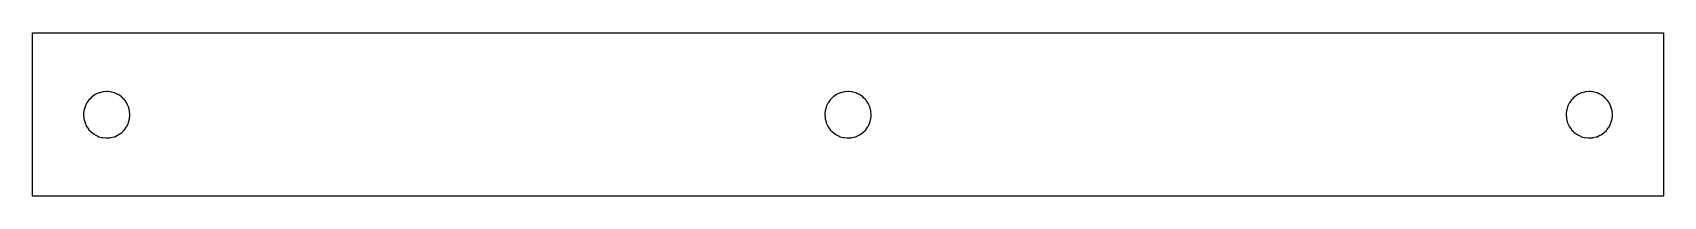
# Model space of a CAD drawing. Extents: x -149 to -9, y 8 to 135.
# Drawn here: x -148.6 to -8.9, y 7.9 to 21.9 of the extents above.
import ezdxf

# ---------------------------------------------------------------- set-up
doc = ezdxf.new("R2010")
doc.units = 0
doc.header["$MEASUREMENT"] = 0
doc.layers.add('Sketch2', color=7, linetype='Continuous')

msp = doc.modelspace()

# ---------------------------------------------------------------- linework, layer by layer
at = {"layer": 'Sketch2'}
for p, q in [((-148.63, 21.79, 0.5), (-148.63, 21.9, 0.5)), ((-148.63, 21.9, 0.5), (-148.48, 21.9, 0.5)), ((-148.63, 21.69, 0.5), (-148.63, 21.79, 0.5)), ((-148.63, 20.87, 0.5), (-148.63, 21.69, 0.5)), ((-148.48, 21.9, 0.5), (-145.72, 21.9, 0.5)), ((-145.72, 21.9, 0.5), (-145.57, 21.9, 0.5)), ((-145.57, 21.9, 0.5), (-142.81, 21.9, 0.5)), ((-142.81, 21.9, 0.5), (-142.66, 21.9, 0.5)), ((-142.66, 21.9, 0.5), (-139.9, 21.9, 0.5)), ((-139.9, 21.9, 0.5), (-139.75, 21.9, 0.5)), ((-139.75, 21.9, 0.5), (-136.99, 21.9, 0.5)), ((-136.99, 21.9, 0.5), (-134.23, 21.9, 0.5)), ((-134.23, 21.9, 0.5), (-134.08, 21.9, 0.5)), ((-134.08, 21.9, 0.5), (-131.32, 21.9, 0.5)), ((-131.32, 21.9, 0.5), (-131.17, 21.9, 0.5)), ((-131.17, 21.9, 0.5), (-131.01, 21.9, 0.5)), ((-131.01, 21.9, 0.5), (-128.26, 21.9, 0.5)), ((-128.26, 21.9, 0.5), (-125.5, 21.9, 0.5)), ((-125.5, 21.9, 0.5), (-125.35, 21.9, 0.5)), ((-125.35, 21.9, 0.5), (-122.59, 21.9, 0.5)), ((-122.59, 21.9, 0.5), (-122.44, 21.9, 0.5)), ((-122.44, 21.9, 0.5), (-122.28, 21.9, 0.5)), ((-122.28, 21.9, 0.5), (-119.53, 21.9, 0.5)), ((-119.53, 21.9, 0.5), (-116.77, 21.9, 0.5)), ((-116.77, 21.9, 0.5), (-116.62, 21.9, 0.5)), ((-116.62, 21.9, 0.5), (-113.86, 21.9, 0.5)), ((-113.86, 21.9, 0.5), (-113.7, 21.9, 0.5)), ((-113.7, 21.9, 0.5), (-113.55, 21.9, 0.5)), ((-113.55, 21.9, 0.5), (-110.79, 21.9, 0.5)), ((-110.79, 21.9, 0.5), (-108.04, 21.9, 0.5)), ((-108.04, 21.9, 0.5), (-107.88, 21.9, 0.5)), ((-107.88, 21.9, 0.5), (-105.13, 21.9, 0.5)), ((-105.13, 21.9, 0.5), (-104.97, 21.9, 0.5)), ((-104.97, 21.9, 0.5), (-104.82, 21.9, 0.5)), ((-104.82, 21.9, 0.5), (-102.06, 21.9, 0.5)), ((-102.06, 21.9, 0.5), (-99.31, 21.9, 0.5)), ((-99.31, 21.9, 0.5), (-99.15, 21.9, 0.5)), ((-99.15, 21.9, 0.5), (-96.4, 21.9, 0.5)), ((-96.4, 21.9, 0.5), (-96.24, 21.9, 0.5)), ((-96.24, 21.9, 0.5), (-96.09, 21.9, 0.5)), ((-96.09, 21.9, 0.5), (-93.33, 21.9, 0.5)), ((-93.33, 21.9, 0.5), (-90.57, 21.9, 0.5)), ((-90.57, 21.9, 0.5), (-90.42, 21.9, 0.5)), ((-90.42, 21.9, 0.5), (-87.66, 21.9, 0.5)), ((-87.66, 21.9, 0.5), (-87.51, 21.9, 0.5)), ((-87.51, 21.9, 0.5), (-87.36, 21.9, 0.5)), ((-87.36, 21.9, 0.5), (-84.6, 21.9, 0.5)), ((-84.6, 21.9, 0.5), (-81.84, 21.9, 0.5)), ((-81.84, 21.9, 0.5), (-81.69, 21.9, 0.5)), ((-81.69, 21.9, 0.5), (-81.54, 21.9, 0.5)), ((-81.54, 21.9, 0.5), (-78.78, 21.9, 0.5)), ((-78.78, 21.9, 0.5), (-76.02, 21.9, 0.5)), ((-76.02, 21.9, 0.5), (-75.87, 21.9, 0.5)), ((-75.87, 21.9, 0.5), (-75.72, 21.9, 0.5)), ((-75.72, 21.9, 0.5), (-72.96, 21.9, 0.5)), ((-72.96, 21.9, 0.5), (-72.81, 21.9, 0.5)), ((-72.81, 21.9, 0.5), (-70.05, 21.9, 0.5)), ((-70.05, 21.9, 0.5), (-67.29, 21.9, 0.5)), ((-67.29, 21.9, 0.5), (-67.14, 21.9, 0.5)), ((-67.14, 21.9, 0.5), (-64.38, 21.9, 0.5)), ((-64.38, 21.9, 0.5), (-64.23, 21.9, 0.5)), ((-64.23, 21.9, 0.5), (-64.07, 21.9, 0.5)), ((-64.07, 21.9, 0.5), (-61.32, 21.9, 0.5)), ((-61.32, 21.9, 0.5), (-58.56, 21.9, 0.5)), ((-58.56, 21.9, 0.5), (-58.41, 21.9, 0.5)), ((-58.41, 21.9, 0.5), (-55.65, 21.9, 0.5)), ((-55.65, 21.9, 0.5), (-55.5, 21.9, 0.5)), ((-55.5, 21.9, 0.5), (-55.34, 21.9, 0.5)), ((-55.34, 21.9, 0.5), (-52.59, 21.9, 0.5)), ((-52.59, 21.9, 0.5), (-49.83, 21.9, 0.5)), ((-49.83, 21.9, 0.5), (-49.68, 21.9, 0.5)), ((-49.68, 21.9, 0.5), (-46.92, 21.9, 0.5)), ((-46.92, 21.9, 0.5), (-46.77, 21.9, 0.5)), ((-46.77, 21.9, 0.5), (-46.61, 21.9, 0.5)), ((-46.61, 21.9, 0.5), (-43.85, 21.9, 0.5)), ((-43.85, 21.9, 0.5), (-41.1, 21.9, 0.5)), ((-41.1, 21.9, 0.5), (-40.94, 21.9, 0.5)), ((-40.94, 21.9, 0.5), (-38.19, 21.9, 0.5)), ((-38.19, 21.9, 0.5), (-38.03, 21.9, 0.5)), ((-38.03, 21.9, 0.5), (-37.88, 21.9, 0.5)), ((-37.88, 21.9, 0.5), (-35.12, 21.9, 0.5)), ((-35.12, 21.9, 0.5), (-32.37, 21.9, 0.5)), ((-32.37, 21.9, 0.5), (-32.21, 21.9, 0.5)), ((-32.21, 21.9, 0.5), (-29.46, 21.9, 0.5)), ((-29.46, 21.9, 0.5), (-29.3, 21.9, 0.5)), ((-29.3, 21.9, 0.5), (-29.15, 21.9, 0.5)), ((-29.15, 21.9, 0.5), (-26.39, 21.9, 0.5)), ((-26.39, 21.9, 0.5), (-23.63, 21.9, 0.5)), ((-23.63, 21.9, 0.5), (-23.48, 21.9, 0.5)), ((-23.48, 21.9, 0.5), (-20.72, 21.9, 0.5)), ((-20.72, 21.9, 0.5), (-20.57, 21.9, 0.5)), ((-20.57, 21.9, 0.5), (-20.42, 21.9, 0.5)), ((-20.42, 21.9, 0.5), (-17.66, 21.9, 0.5)), ((-17.66, 21.9, 0.5), (-14.9, 21.9, 0.5)), ((-14.9, 21.9, 0.5), (-14.75, 21.9, 0.5)), ((-14.75, 21.9, 0.5), (-14.6, 21.9, 0.5)), ((-14.6, 21.9, 0.5), (-11.84, 21.9, 0.5)), ((-11.84, 21.9, 0.5), (-11.69, 21.9, 0.5)), ((-11.69, 21.9, 0.5), (-8.93, 21.9, 0.5)), ((-8.93, 21.9, 0.5), (-8.93, 21.79, 0.5)), ((-8.93, 21.79, 0.5), (-8.93, 21.69, 0.5)), ((-8.93, 21.69, 0.5), (-8.93, 20.87, 0.5)), ((-148.63, 11.15, 0.5), (-148.63, 20.87, 0.5)), ((-8.93, 20.87, 0.5), (-8.93, 11.15, 0.5)), ((-142.88, 16.77, 0.5), (-142.96, 16.75, 0.5)), ((-142.62, 16.84, 0.5), (-142.88, 16.77, 0.5)), ((-142.55, 16.85, 0.5), (-142.62, 16.84, 0.5)), ((-142.28, 16.87, 0.5), (-142.55, 16.85, 0.5)), ((-142.2, 16.87, 0.5), (-142.28, 16.87, 0.5)), ((-141.94, 16.84, 0.5), (-142.2, 16.87, 0.5)), ((-141.86, 16.82, 0.5), (-141.94, 16.84, 0.5)), ((-141.6, 16.75, 0.5), (-141.86, 16.82, 0.5)), ((-79.38, 16.77, 0.5), (-79.46, 16.75, 0.5)), ((-79.12, 16.84, 0.5), (-79.38, 16.77, 0.5)), ((-79.05, 16.85, 0.5), (-79.12, 16.84, 0.5)), ((-78.78, 16.87, 0.5), (-79.05, 16.85, 0.5)), ((-78.7, 16.87, 0.5), (-78.78, 16.87, 0.5)), ((-78.44, 16.84, 0.5), (-78.7, 16.87, 0.5)), ((-78.36, 16.82, 0.5), (-78.44, 16.84, 0.5)), ((-78.1, 16.75, 0.5), (-78.36, 16.82, 0.5)), ((-15.88, 16.77, 0.5), (-15.96, 16.75, 0.5)), ((-15.62, 16.84, 0.5), (-15.88, 16.77, 0.5)), ((-15.55, 16.85, 0.5), (-15.62, 16.84, 0.5)), ((-15.28, 16.87, 0.5), (-15.55, 16.85, 0.5)), ((-15.2, 16.87, 0.5), (-15.28, 16.87, 0.5)), ((-14.94, 16.84, 0.5), (-15.2, 16.87, 0.5)), ((-14.86, 16.82, 0.5), (-14.94, 16.84, 0.5)), ((-14.6, 16.75, 0.5), (-14.86, 16.82, 0.5)), ((-144.14, 15.57, 0.5), (-144.21, 15.31, 0.5)), ((-144.11, 15.64, 0.5), (-144.14, 15.57, 0.5)), ((-144, 15.88, 0.5), (-144.11, 15.64, 0.5)), ((-143.95, 15.95, 0.5), (-144, 15.88, 0.5)), ((-143.8, 16.17, 0.5), (-143.95, 15.95, 0.5)), ((-143.74, 16.22, 0.5), (-143.8, 16.17, 0.5)), ((-143.56, 16.41, 0.5), (-143.74, 16.22, 0.5)), ((-143.49, 16.45, 0.5), (-143.56, 16.41, 0.5)), ((-143.27, 16.61, 0.5), (-143.49, 16.45, 0.5)), ((-143.2, 16.64, 0.5), (-143.27, 16.61, 0.5)), ((-142.96, 16.75, 0.5), (-143.2, 16.64, 0.5)), ((-141.53, 16.72, 0.5), (-141.6, 16.75, 0.5)), ((-141.29, 16.61, 0.5), (-141.53, 16.72, 0.5)), ((-141.22, 16.56, 0.5), (-141.29, 16.61, 0.5)), ((-141, 16.41, 0.5), (-141.22, 16.56, 0.5)), ((-140.95, 16.35, 0.5), (-141, 16.41, 0.5)), ((-140.76, 16.17, 0.5), (-140.95, 16.35, 0.5)), ((-140.71, 16.1, 0.5), (-140.76, 16.17, 0.5)), ((-140.56, 15.88, 0.5), (-140.71, 16.1, 0.5)), ((-140.53, 15.81, 0.5), (-140.56, 15.88, 0.5)), ((-140.42, 15.57, 0.5), (-140.53, 15.81, 0.5)), ((-140.39, 15.49, 0.5), (-140.42, 15.57, 0.5)), ((-140.33, 15.23, 0.5), (-140.39, 15.49, 0.5)), ((-80.64, 15.57, 0.5), (-80.71, 15.31, 0.5)), ((-80.61, 15.64, 0.5), (-80.64, 15.57, 0.5)), ((-80.5, 15.88, 0.5), (-80.61, 15.64, 0.5)), ((-80.45, 15.95, 0.5), (-80.5, 15.88, 0.5)), ((-80.3, 16.17, 0.5), (-80.45, 15.95, 0.5)), ((-80.24, 16.22, 0.5), (-80.3, 16.17, 0.5)), ((-80.06, 16.41, 0.5), (-80.24, 16.22, 0.5)), ((-79.99, 16.45, 0.5), (-80.06, 16.41, 0.5)), ((-79.77, 16.61, 0.5), (-79.99, 16.45, 0.5)), ((-79.7, 16.64, 0.5), (-79.77, 16.61, 0.5)), ((-79.46, 16.75, 0.5), (-79.7, 16.64, 0.5)), ((-78.03, 16.72, 0.5), (-78.1, 16.75, 0.5)), ((-77.79, 16.61, 0.5), (-78.03, 16.72, 0.5)), ((-77.72, 16.56, 0.5), (-77.79, 16.61, 0.5)), ((-77.5, 16.41, 0.5), (-77.72, 16.56, 0.5)), ((-77.45, 16.35, 0.5), (-77.5, 16.41, 0.5)), ((-77.26, 16.17, 0.5), (-77.45, 16.35, 0.5)), ((-77.21, 16.1, 0.5), (-77.26, 16.17, 0.5)), ((-77.06, 15.88, 0.5), (-77.21, 16.1, 0.5)), ((-77.03, 15.81, 0.5), (-77.06, 15.88, 0.5)), ((-76.92, 15.57, 0.5), (-77.03, 15.81, 0.5)), ((-76.89, 15.49, 0.5), (-76.92, 15.57, 0.5)), ((-76.83, 15.23, 0.5), (-76.89, 15.49, 0.5)), ((-17.14, 15.57, 0.5), (-17.21, 15.31, 0.5)), ((-17.11, 15.64, 0.5), (-17.14, 15.57, 0.5)), ((-17, 15.88, 0.5), (-17.11, 15.64, 0.5)), ((-16.95, 15.95, 0.5), (-17, 15.88, 0.5)), ((-16.8, 16.17, 0.5), (-16.95, 15.95, 0.5)), ((-16.74, 16.22, 0.5), (-16.8, 16.17, 0.5)), ((-16.56, 16.41, 0.5), (-16.74, 16.22, 0.5)), ((-16.49, 16.45, 0.5), (-16.56, 16.41, 0.5)), ((-16.27, 16.61, 0.5), (-16.49, 16.45, 0.5)), ((-16.2, 16.64, 0.5), (-16.27, 16.61, 0.5)), ((-15.96, 16.75, 0.5), (-16.2, 16.64, 0.5)), ((-14.53, 16.72, 0.5), (-14.6, 16.75, 0.5)), ((-14.29, 16.61, 0.5), (-14.53, 16.72, 0.5)), ((-14.22, 16.56, 0.5), (-14.29, 16.61, 0.5)), ((-14, 16.41, 0.5), (-14.22, 16.56, 0.5)), ((-13.95, 16.35, 0.5), (-14, 16.41, 0.5)), ((-13.76, 16.17, 0.5), (-13.95, 16.35, 0.5)), ((-13.71, 16.1, 0.5), (-13.76, 16.17, 0.5)), ((-13.56, 15.88, 0.5), (-13.71, 16.1, 0.5)), ((-13.53, 15.81, 0.5), (-13.56, 15.88, 0.5)), ((-13.42, 15.57, 0.5), (-13.53, 15.81, 0.5)), ((-13.39, 15.49, 0.5), (-13.42, 15.57, 0.5)), ((-13.33, 15.23, 0.5), (-13.39, 15.49, 0.5)), ((-144.23, 15.23, 0.5), (-144.26, 14.97, 0.5)), ((-144.26, 14.97, 0.5), (-144.26, 14.89, 0.5)), ((-144.26, 14.89, 0.5), (-144.24, 14.62, 0.5)), ((-144.24, 14.62, 0.5), (-144.23, 14.54, 0.5)), ((-144.21, 15.31, 0.5), (-144.23, 15.23, 0.5)), ((-144.23, 14.54, 0.5), (-144.16, 14.29, 0.5)), ((-144.16, 14.29, 0.5), (-144.14, 14.21, 0.5)), ((-144.14, 14.21, 0.5), (-144.03, 13.97, 0.5)), ((-140.56, 13.9, 0.5), (-140.45, 14.14, 0.5)), ((-140.45, 14.14, 0.5), (-140.42, 14.21, 0.5)), ((-140.42, 14.21, 0.5), (-140.35, 14.47, 0.5)), ((-140.35, 14.47, 0.5), (-140.33, 14.54, 0.5)), ((-140.32, 15.16, 0.5), (-140.33, 15.23, 0.5)), ((-140.33, 14.54, 0.5), (-140.3, 14.81, 0.5)), ((-140.3, 14.89, 0.5), (-140.32, 15.16, 0.5)), ((-140.3, 14.81, 0.5), (-140.3, 14.89, 0.5)), ((-80.73, 15.23, 0.5), (-80.76, 14.97, 0.5)), ((-80.76, 14.97, 0.5), (-80.76, 14.89, 0.5)), ((-80.76, 14.89, 0.5), (-80.74, 14.62, 0.5)), ((-80.74, 14.62, 0.5), (-80.73, 14.54, 0.5)), ((-80.71, 15.31, 0.5), (-80.73, 15.23, 0.5)), ((-80.73, 14.54, 0.5), (-80.66, 14.29, 0.5)), ((-80.66, 14.29, 0.5), (-80.64, 14.21, 0.5)), ((-80.64, 14.21, 0.5), (-80.53, 13.97, 0.5)), ((-77.06, 13.9, 0.5), (-76.95, 14.14, 0.5)), ((-76.95, 14.14, 0.5), (-76.92, 14.21, 0.5)), ((-76.92, 14.21, 0.5), (-76.85, 14.47, 0.5)), ((-76.85, 14.47, 0.5), (-76.83, 14.54, 0.5)), ((-76.82, 15.16, 0.5), (-76.83, 15.23, 0.5)), ((-76.83, 14.54, 0.5), (-76.8, 14.81, 0.5)), ((-76.8, 14.89, 0.5), (-76.82, 15.16, 0.5)), ((-76.8, 14.81, 0.5), (-76.8, 14.89, 0.5)), ((-17.23, 15.23, 0.5), (-17.26, 14.97, 0.5)), ((-17.26, 14.97, 0.5), (-17.26, 14.89, 0.5)), ((-17.26, 14.89, 0.5), (-17.24, 14.62, 0.5)), ((-17.24, 14.62, 0.5), (-17.23, 14.54, 0.5)), ((-17.21, 15.31, 0.5), (-17.23, 15.23, 0.5)), ((-17.23, 14.54, 0.5), (-17.16, 14.29, 0.5)), ((-17.16, 14.29, 0.5), (-17.14, 14.21, 0.5)), ((-17.14, 14.21, 0.5), (-17.03, 13.97, 0.5)), ((-13.56, 13.9, 0.5), (-13.45, 14.14, 0.5)), ((-13.45, 14.14, 0.5), (-13.42, 14.21, 0.5)), ((-13.42, 14.21, 0.5), (-13.35, 14.47, 0.5)), ((-13.35, 14.47, 0.5), (-13.33, 14.54, 0.5)), ((-13.32, 15.16, 0.5), (-13.33, 15.23, 0.5)), ((-13.33, 14.54, 0.5), (-13.3, 14.81, 0.5)), ((-13.3, 14.89, 0.5), (-13.32, 15.16, 0.5)), ((-13.3, 14.81, 0.5), (-13.3, 14.89, 0.5)), ((-144.03, 13.97, 0.5), (-144, 13.9, 0.5)), ((-144, 13.9, 0.5), (-143.84, 13.68, 0.5)), ((-143.84, 13.68, 0.5), (-143.8, 13.61, 0.5)), ((-143.8, 13.61, 0.5), (-143.61, 13.42, 0.5)), ((-143.61, 13.42, 0.5), (-143.56, 13.37, 0.5)), ((-143.56, 13.37, 0.5), (-143.34, 13.22, 0.5)), ((-143.34, 13.22, 0.5), (-143.27, 13.17, 0.5)), ((-143.27, 13.17, 0.5), (-143.03, 13.06, 0.5)), ((-143.03, 13.06, 0.5), (-142.96, 13.02, 0.5)), ((-142.96, 13.02, 0.5), (-142.7, 12.96, 0.5)), ((-142.7, 12.96, 0.5), (-142.62, 12.94, 0.5)), ((-142.62, 12.94, 0.5), (-142.36, 12.91, 0.5)), ((-142.36, 12.91, 0.5), (-142.28, 12.91, 0.5)), ((-142.28, 12.91, 0.5), (-142.01, 12.93, 0.5)), ((-142.01, 12.93, 0.5), (-141.94, 12.94, 0.5)), ((-141.94, 12.94, 0.5), (-141.68, 13, 0.5)), ((-141.68, 13, 0.5), (-141.6, 13.02, 0.5)), ((-141.6, 13.02, 0.5), (-141.36, 13.14, 0.5)), ((-141.36, 13.14, 0.5), (-141.29, 13.17, 0.5)), ((-141.29, 13.17, 0.5), (-141.07, 13.32, 0.5)), ((-141.07, 13.32, 0.5), (-141, 13.37, 0.5)), ((-141, 13.37, 0.5), (-140.81, 13.56, 0.5)), ((-140.81, 13.56, 0.5), (-140.76, 13.61, 0.5)), ((-140.76, 13.61, 0.5), (-140.61, 13.83, 0.5)), ((-140.61, 13.83, 0.5), (-140.56, 13.9, 0.5)), ((-80.53, 13.97, 0.5), (-80.5, 13.9, 0.5)), ((-80.5, 13.9, 0.5), (-80.34, 13.68, 0.5)), ((-80.34, 13.68, 0.5), (-80.3, 13.61, 0.5)), ((-80.3, 13.61, 0.5), (-80.11, 13.42, 0.5)), ((-80.11, 13.42, 0.5), (-80.06, 13.37, 0.5)), ((-80.06, 13.37, 0.5), (-79.84, 13.22, 0.5)), ((-79.84, 13.22, 0.5), (-79.77, 13.17, 0.5)), ((-79.77, 13.17, 0.5), (-79.53, 13.06, 0.5)), ((-79.53, 13.06, 0.5), (-79.46, 13.02, 0.5)), ((-79.46, 13.02, 0.5), (-79.2, 12.96, 0.5)), ((-79.2, 12.96, 0.5), (-79.12, 12.94, 0.5)), ((-79.12, 12.94, 0.5), (-78.86, 12.91, 0.5)), ((-78.86, 12.91, 0.5), (-78.78, 12.91, 0.5)), ((-78.78, 12.91, 0.5), (-78.51, 12.93, 0.5)), ((-78.51, 12.93, 0.5), (-78.44, 12.94, 0.5)), ((-78.44, 12.94, 0.5), (-78.18, 13, 0.5)), ((-78.18, 13, 0.5), (-78.1, 13.02, 0.5)), ((-78.1, 13.02, 0.5), (-77.86, 13.14, 0.5)), ((-77.86, 13.14, 0.5), (-77.79, 13.17, 0.5)), ((-77.79, 13.17, 0.5), (-77.57, 13.32, 0.5)), ((-77.57, 13.32, 0.5), (-77.5, 13.37, 0.5)), ((-77.5, 13.37, 0.5), (-77.31, 13.56, 0.5)), ((-77.31, 13.56, 0.5), (-77.26, 13.61, 0.5)), ((-77.26, 13.61, 0.5), (-77.11, 13.83, 0.5)), ((-77.11, 13.83, 0.5), (-77.06, 13.9, 0.5)), ((-17.03, 13.97, 0.5), (-17, 13.9, 0.5)), ((-17, 13.9, 0.5), (-16.84, 13.68, 0.5)), ((-16.84, 13.68, 0.5), (-16.8, 13.61, 0.5)), ((-16.8, 13.61, 0.5), (-16.61, 13.42, 0.5)), ((-16.61, 13.42, 0.5), (-16.56, 13.37, 0.5)), ((-16.56, 13.37, 0.5), (-16.34, 13.22, 0.5)), ((-16.34, 13.22, 0.5), (-16.27, 13.17, 0.5)), ((-16.27, 13.17, 0.5), (-16.03, 13.06, 0.5)), ((-16.03, 13.06, 0.5), (-15.96, 13.02, 0.5)), ((-15.96, 13.02, 0.5), (-15.7, 12.96, 0.5)), ((-15.7, 12.96, 0.5), (-15.62, 12.94, 0.5)), ((-15.62, 12.94, 0.5), (-15.36, 12.91, 0.5)), ((-15.36, 12.91, 0.5), (-15.28, 12.91, 0.5)), ((-15.28, 12.91, 0.5), (-15.01, 12.93, 0.5)), ((-15.01, 12.93, 0.5), (-14.94, 12.94, 0.5)), ((-14.94, 12.94, 0.5), (-14.68, 13, 0.5)), ((-14.68, 13, 0.5), (-14.6, 13.02, 0.5)), ((-14.6, 13.02, 0.5), (-14.36, 13.14, 0.5)), ((-14.36, 13.14, 0.5), (-14.29, 13.17, 0.5)), ((-14.29, 13.17, 0.5), (-14.07, 13.32, 0.5)), ((-14.07, 13.32, 0.5), (-14, 13.37, 0.5)), ((-14, 13.37, 0.5), (-13.81, 13.56, 0.5)), ((-13.81, 13.56, 0.5), (-13.76, 13.61, 0.5)), ((-13.76, 13.61, 0.5), (-13.61, 13.83, 0.5)), ((-13.61, 13.83, 0.5), (-13.56, 13.9, 0.5)), ((-148.63, 8.27, 0.5), (-148.63, 11.15, 0.5)), ((-8.93, 11.15, 0.5), (-8.93, 8.19, 0.5)), ((-148.63, 8.19, 0.5), (-148.63, 8.27, 0.5)), ((-148.63, 8.1, 0.5), (-148.63, 8.19, 0.5)), ((-148.63, 7.97, 0.5), (-148.63, 8.1, 0.5)), ((-148.63, 7.93, 0.5), (-148.63, 7.97, 0.5)), ((-147.47, 7.93, 0.5), (-148.63, 7.93, 0.5)), ((-145.3, 7.93, 0.5), (-147.47, 7.93, 0.5)), ((-144.14, 7.93, 0.5), (-145.3, 7.93, 0.5)), ((-141.98, 7.93, 0.5), (-144.14, 7.93, 0.5)), ((-140.81, 7.93, 0.5), (-141.98, 7.93, 0.5)), ((-138.65, 7.93, 0.5), (-140.81, 7.93, 0.5)), ((-137.49, 7.93, 0.5), (-138.65, 7.93, 0.5)), ((-135.32, 7.93, 0.5), (-137.49, 7.93, 0.5)), ((-134.16, 7.93, 0.5), (-135.32, 7.93, 0.5)), ((-132, 7.93, 0.5), (-134.16, 7.93, 0.5)), ((-130.84, 7.93, 0.5), (-132, 7.93, 0.5)), ((-128.67, 7.93, 0.5), (-130.84, 7.93, 0.5)), ((-127.51, 7.93, 0.5), (-128.67, 7.93, 0.5)), ((-125.35, 7.93, 0.5), (-127.51, 7.93, 0.5)), ((-124.18, 7.93, 0.5), (-125.35, 7.93, 0.5)), ((-122.02, 7.93, 0.5), (-124.18, 7.93, 0.5)), ((-120.86, 7.93, 0.5), (-122.02, 7.93, 0.5)), ((-118.69, 7.93, 0.5), (-120.86, 7.93, 0.5)), ((-117.53, 7.93, 0.5), (-118.69, 7.93, 0.5)), ((-115.37, 7.93, 0.5), (-117.53, 7.93, 0.5)), ((-114.21, 7.93, 0.5), (-115.37, 7.93, 0.5)), ((-112.04, 7.93, 0.5), (-114.21, 7.93, 0.5)), ((-110.88, 7.93, 0.5), (-112.04, 7.93, 0.5)), ((-108.72, 7.93, 0.5), (-110.88, 7.93, 0.5)), ((-107.55, 7.93, 0.5), (-108.72, 7.93, 0.5)), ((-105.39, 7.93, 0.5), (-107.55, 7.93, 0.5)), ((-104.23, 7.93, 0.5), (-105.39, 7.93, 0.5)), ((-102.06, 7.93, 0.5), (-104.23, 7.93, 0.5)), ((-100.9, 7.93, 0.5), (-102.06, 7.93, 0.5)), ((-98.74, 7.93, 0.5), (-100.9, 7.93, 0.5)), ((-97.57, 7.93, 0.5), (-98.74, 7.93, 0.5)), ((-95.41, 7.93, 0.5), (-97.57, 7.93, 0.5)), ((-94.25, 7.93, 0.5), (-95.41, 7.93, 0.5)), ((-92.08, 7.93, 0.5), (-94.25, 7.93, 0.5)), ((-90.92, 7.93, 0.5), (-92.08, 7.93, 0.5)), ((-88.76, 7.93, 0.5), (-90.92, 7.93, 0.5)), ((-87.6, 7.93, 0.5), (-88.76, 7.93, 0.5)), ((-85.43, 7.93, 0.5), (-87.6, 7.93, 0.5)), ((-84.27, 7.93, 0.5), (-85.43, 7.93, 0.5)), ((-82.11, 7.93, 0.5), (-84.27, 7.93, 0.5)), ((-80.94, 7.93, 0.5), (-82.11, 7.93, 0.5)), ((-78.78, 7.93, 0.5), (-80.94, 7.93, 0.5)), ((-77.62, 7.93, 0.5), (-78.78, 7.93, 0.5)), ((-75.45, 7.93, 0.5), (-77.62, 7.93, 0.5)), ((-74.29, 7.93, 0.5), (-75.45, 7.93, 0.5)), ((-72.13, 7.93, 0.5), (-74.29, 7.93, 0.5)), ((-70.96, 7.93, 0.5), (-72.13, 7.93, 0.5)), ((-68.8, 7.93, 0.5), (-70.96, 7.93, 0.5)), ((-67.64, 7.93, 0.5), (-68.8, 7.93, 0.5)), ((-65.47, 7.93, 0.5), (-67.64, 7.93, 0.5)), ((-64.31, 7.93, 0.5), (-65.47, 7.93, 0.5)), ((-62.15, 7.93, 0.5), (-64.31, 7.93, 0.5)), ((-60.99, 7.93, 0.5), (-62.15, 7.93, 0.5)), ((-58.82, 7.93, 0.5), (-60.99, 7.93, 0.5)), ((-57.66, 7.93, 0.5), (-58.82, 7.93, 0.5)), ((-55.5, 7.93, 0.5), (-57.66, 7.93, 0.5)), ((-54.33, 7.93, 0.5), (-55.5, 7.93, 0.5)), ((-52.17, 7.93, 0.5), (-54.33, 7.93, 0.5)), ((-51.01, 7.93, 0.5), (-52.17, 7.93, 0.5)), ((-48.84, 7.93, 0.5), (-51.01, 7.93, 0.5)), ((-47.68, 7.93, 0.5), (-48.84, 7.93, 0.5)), ((-45.52, 7.93, 0.5), (-47.68, 7.93, 0.5)), ((-44.36, 7.93, 0.5), (-45.52, 7.93, 0.5)), ((-42.19, 7.93, 0.5), (-44.36, 7.93, 0.5)), ((-41.03, 7.93, 0.5), (-42.19, 7.93, 0.5)), ((-38.87, 7.93, 0.5), (-41.03, 7.93, 0.5)), ((-37.7, 7.93, 0.5), (-38.87, 7.93, 0.5)), ((-35.54, 7.93, 0.5), (-37.7, 7.93, 0.5)), ((-34.38, 7.93, 0.5), (-35.54, 7.93, 0.5)), ((-32.21, 7.93, 0.5), (-34.38, 7.93, 0.5)), ((-31.05, 7.93, 0.5), (-32.21, 7.93, 0.5)), ((-28.89, 7.93, 0.5), (-31.05, 7.93, 0.5)), ((-27.72, 7.93, 0.5), (-28.89, 7.93, 0.5)), ((-25.56, 7.93, 0.5), (-27.72, 7.93, 0.5)), ((-24.4, 7.93, 0.5), (-25.56, 7.93, 0.5)), ((-22.23, 7.93, 0.5), (-24.4, 7.93, 0.5)), ((-21.07, 7.93, 0.5), (-22.23, 7.93, 0.5)), ((-18.91, 7.93, 0.5), (-21.07, 7.93, 0.5)), ((-17.75, 7.93, 0.5), (-18.91, 7.93, 0.5)), ((-15.58, 7.93, 0.5), (-17.75, 7.93, 0.5)), ((-14.42, 7.93, 0.5), (-15.58, 7.93, 0.5)), ((-12.26, 7.93, 0.5), (-14.42, 7.93, 0.5)), ((-11.09, 7.93, 0.5), (-12.26, 7.93, 0.5)), ((-8.93, 7.93, 0.5), (-11.09, 7.93, 0.5)), ((-8.93, 8.19, 0.5), (-8.93, 8.1, 0.5)), ((-8.93, 8.1, 0.5), (-8.93, 7.97, 0.5)), ((-8.93, 7.97, 0.5), (-8.93, 7.93, 0.5))]:
    msp.add_line(p, q, dxfattribs=at)

doc.saveas('drawing.dxf')
